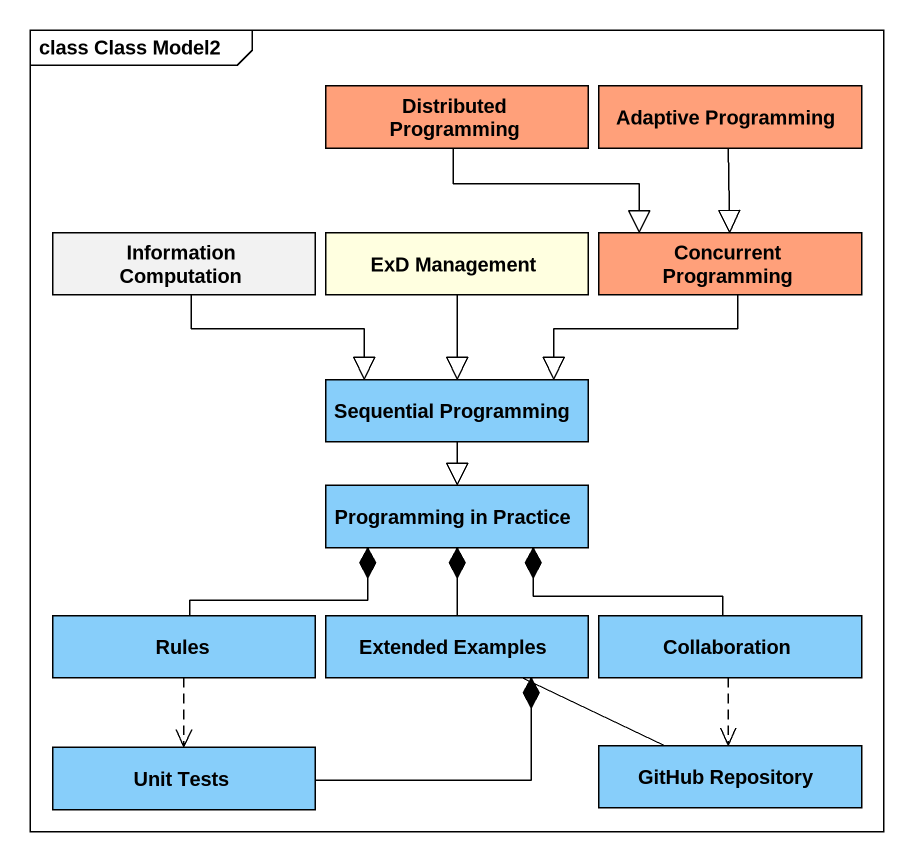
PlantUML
@startuml
mainframe class Class Model2
hide circle
hide empty members
class "Distributed Programming" as Distributed_Programming #FFA07A
class "Adaptive Programming" as Adaptive_Programming #FFA07A
class "Information Computation" as Information_Computation
class "ExD Management" as ExD_Management #FFFFE0
class "Concurrent Programming" as Concurrent_Programming #FFA07A
class "Sequential Programming" as Sequential_Programming #87CEFA
class "Programming in Practice" as Programming_in_Practice #87CEFA
class Rules #87CEFA
class "Extended Examples" as Extended_Examples #87CEFA
class Collaboration #87CEFA
class "Unit Tests" as Unit_Tests #87CEFA
class "GitHub Repository" as GitHub_Repository #87CEFA
Distributed_Programming -right-|> Concurrent_Programming
Adaptive_Programming --|> Concurrent_Programming
Information_Computation -right-|> Sequential_Programming
ExD_Management --|> Sequential_Programming
Concurrent_Programming -left-|> Sequential_Programming
Sequential_Programming --|> Programming_in_Practice
Rules -right-* Programming_in_Practice
Rules ..> Unit_Tests
Extended_Examples -up-* Programming_in_Practice
Extended_Examples -right- GitHub_Repository
Collaboration -left-* Programming_in_Practice
Collaboration ..> GitHub_Repository
Unit_Tests -right-* Extended_Examples
@enduml
